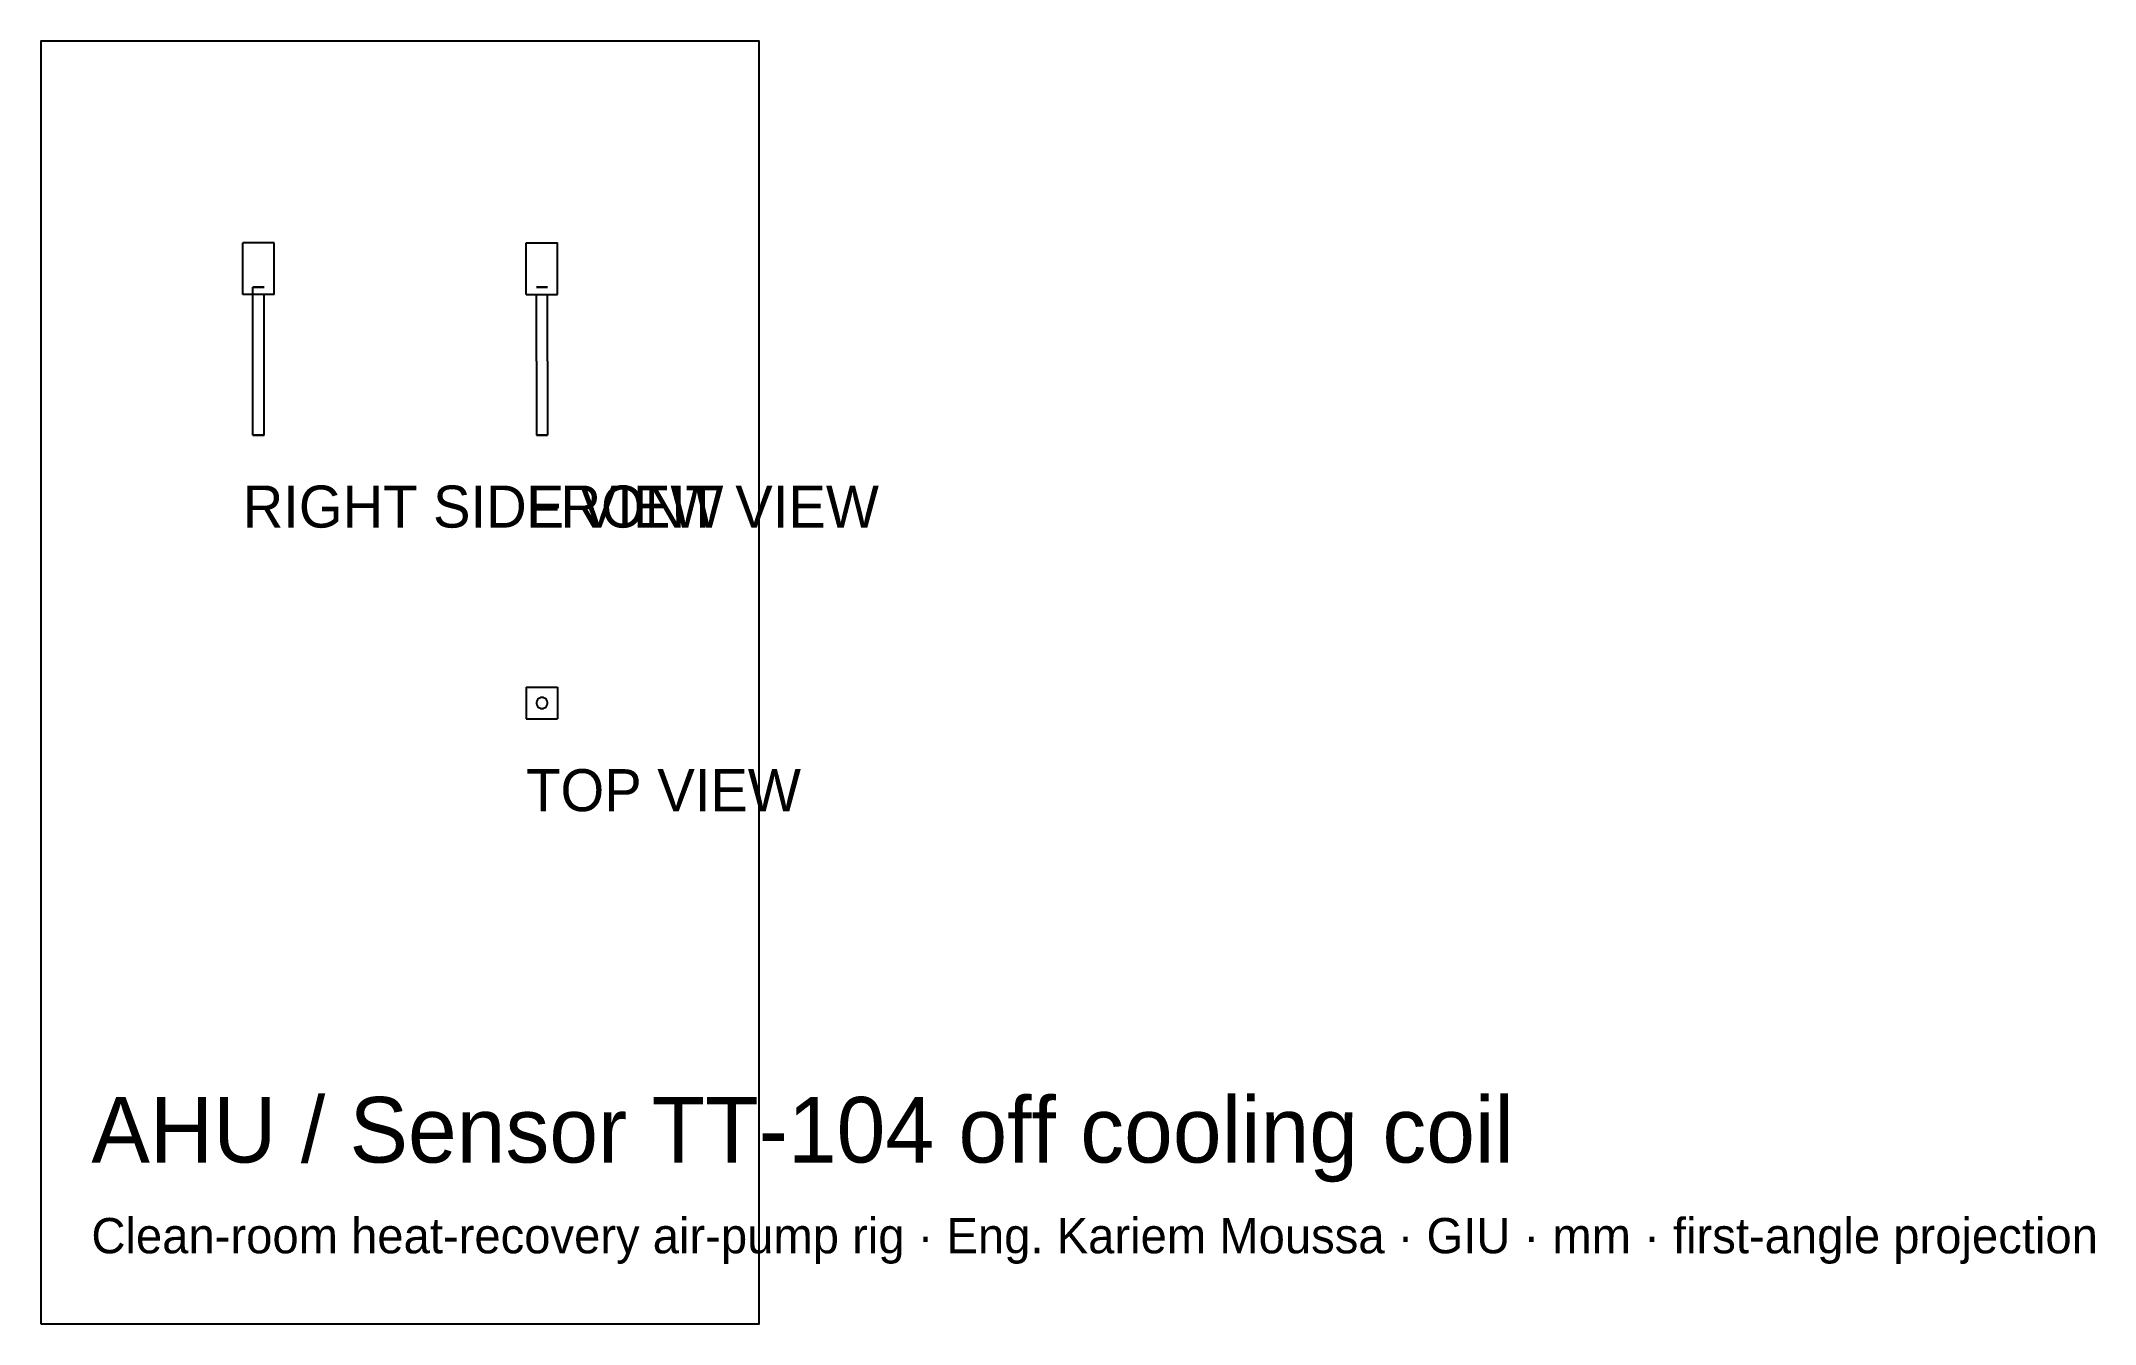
# Model space of a CAD drawing. Header units: millimetres. Extents: x -200 to -78, y -9 to 67.
import ezdxf

# ---------------------------------------------------------------- set-up
doc = ezdxf.new("R2010")
doc.units = ezdxf.units.MM
for name, color, linetype in [('BORDER', 7, 'Continuous'), ('HIDDEN', 8, 'Continuous'), ('TEXT', 5, 'Continuous'), ('VISIBLE', 7, 'Continuous')]:
    doc.layers.add(name, color=color, linetype=linetype)

msp = doc.modelspace()

# ---------------------------------------------------------------- linework, layer by layer
at = {"layer": 'BORDER'}
msp.add_lwpolyline([(-200.36, -9.34), (-157.62, -9.34), (-157.62, 66.97), (-200.36, 66.97)], close=True, dxfattribs=at)
at = {"layer": 'HIDDEN'}
for points in [[(-186.49, 54.97), (-188.36, 54.97)], [(-188.36, 51.89), (-188.36, 54.97)], [(-186.49, 51.89), (-186.49, 54.97)], [(-171.49, 54.97), (-169.62, 54.97)], [(-171.49, 51.89), (-171.49, 54.97)], [(-169.62, 51.89), (-169.62, 54.97)], [(-186.49, 51.89), (-188.36, 51.89)], [(-187.75, 51.89), (-187.75, 52.33)], [(-187.74, 52.33), (-187.75, 52.33)], [(-187.75, 52.33), (-187.74, 52.33)], [(-187.71, 52.33), (-187.74, 52.33)], [(-187.74, 52.33), (-187.71, 52.33)], [(-187.67, 52.33), (-187.71, 52.33)], [(-187.71, 52.33), (-187.67, 52.33)], [(-187.61, 52.33), (-187.67, 52.33)], [(-187.67, 52.33), (-187.61, 52.33)], [(-187.54, 52.33), (-187.61, 52.33)], [(-187.61, 52.33), (-187.54, 52.33)], [(-187.46, 52.33), (-187.54, 52.33)], [(-187.54, 52.33), (-187.46, 52.33)], [(-187.38, 52.33), (-187.46, 52.33)], [(-187.46, 52.33), (-187.38, 52.33)], [(-187.3, 52.33), (-187.38, 52.33)], [(-187.38, 52.33), (-187.3, 52.33)], [(-187.23, 52.33), (-187.3, 52.33)], [(-187.3, 52.33), (-187.23, 52.33)], [(-187.17, 52.33), (-187.23, 52.33)], [(-187.23, 52.33), (-187.17, 52.33)], [(-187.13, 52.33), (-187.17, 52.33)], [(-187.17, 52.33), (-187.13, 52.33)], [(-187.1, 52.33), (-187.13, 52.33)], [(-187.13, 52.33), (-187.1, 52.33)], [(-187.09, 52.33), (-187.1, 52.33)], [(-187.1, 52.33), (-187.09, 52.33)], [(-171.49, 51.89), (-169.62, 51.89)], [(-170.88, 52.33), (-170.86, 52.33)], [(-170.88, 52.33), (-170.88, 52.33)], [(-170.88, 52.33), (-170.88, 52.33)], [(-170.86, 52.33), (-170.88, 52.33)], [(-170.86, 52.33), (-170.82, 52.33)], [(-170.82, 52.33), (-170.86, 52.33)], [(-170.82, 52.33), (-170.77, 52.33)], [(-170.77, 52.33), (-170.82, 52.33)], [(-170.77, 52.33), (-170.7, 52.33)], [(-170.7, 52.33), (-170.77, 52.33)], [(-170.7, 52.33), (-170.63, 52.33)], [(-170.63, 52.33), (-170.7, 52.33)], [(-170.63, 52.33), (-170.55, 52.33)], [(-170.55, 52.33), (-170.63, 52.33)], [(-170.47, 52.33), (-170.55, 52.33)], [(-170.55, 52.33), (-170.47, 52.33)], [(-170.4, 52.33), (-170.47, 52.33)], [(-170.47, 52.33), (-170.4, 52.33)], [(-170.33, 52.33), (-170.4, 52.33)], [(-170.4, 52.33), (-170.33, 52.33)], [(-170.28, 52.33), (-170.33, 52.33)], [(-170.33, 52.33), (-170.28, 52.33)], [(-170.24, 52.33), (-170.28, 52.33)], [(-170.28, 52.33), (-170.24, 52.33)], [(-170.22, 52.33), (-170.24, 52.33)], [(-170.24, 52.33), (-170.22, 52.33)], [(-170.22, 52.33), (-170.22, 52.33)], [(-170.22, 52.33), (-170.22, 52.33)], [(-187.74, 43.53), (-187.75, 43.53)], [(-187.71, 43.53), (-187.74, 43.53)], [(-187.67, 43.53), (-187.71, 43.53)], [(-187.61, 43.53), (-187.67, 43.53)], [(-187.54, 43.53), (-187.61, 43.53)], [(-187.46, 43.53), (-187.54, 43.53)], [(-187.38, 43.53), (-187.46, 43.53)], [(-187.3, 43.53), (-187.38, 43.53)], [(-187.23, 43.53), (-187.3, 43.53)], [(-187.17, 43.53), (-187.23, 43.53)], [(-187.13, 43.53), (-187.17, 43.53)], [(-187.1, 43.53), (-187.13, 43.53)], [(-187.09, 43.53), (-187.1, 43.53)], [(-170.88, 43.53), (-170.88, 43.53)], [(-170.86, 43.53), (-170.88, 43.53)], [(-170.82, 43.53), (-170.86, 43.53)], [(-170.77, 43.53), (-170.82, 43.53)], [(-170.7, 43.53), (-170.77, 43.53)], [(-170.63, 43.53), (-170.7, 43.53)], [(-170.55, 43.53), (-170.63, 43.53)], [(-170.47, 43.53), (-170.55, 43.53)], [(-170.4, 43.53), (-170.47, 43.53)], [(-170.33, 43.53), (-170.4, 43.53)], [(-170.28, 43.53), (-170.33, 43.53)], [(-170.24, 43.53), (-170.28, 43.53)], [(-170.22, 43.53), (-170.24, 43.53)], [(-170.22, 43.53), (-170.22, 43.53)], [(-171.49, 28.53), (-169.62, 28.53)], [(-171.49, 28.53), (-171.49, 26.66)], [(-169.62, 28.53), (-169.62, 26.66)], [(-170.86, 27.71), (-170.88, 27.63)], [(-170.86, 27.71), (-170.88, 27.63)], [(-170.88, 27.63), (-170.88, 27.56)], [(-170.88, 27.63), (-170.88, 27.56)], [(-170.88, 27.56), (-170.86, 27.48)], [(-170.88, 27.56), (-170.86, 27.48)], [(-170.82, 27.78), (-170.86, 27.71)], [(-170.82, 27.78), (-170.86, 27.71)], [(-170.86, 27.48), (-170.82, 27.41)], [(-170.86, 27.48), (-170.82, 27.41)], [(-170.77, 27.84), (-170.82, 27.78)], [(-170.77, 27.84), (-170.82, 27.78)], [(-170.82, 27.41), (-170.77, 27.35)], [(-170.82, 27.41), (-170.77, 27.35)], [(-170.7, 27.89), (-170.77, 27.84)], [(-170.7, 27.89), (-170.77, 27.84)], [(-170.77, 27.35), (-170.7, 27.3)], [(-170.77, 27.35), (-170.7, 27.3)], [(-170.63, 27.92), (-170.7, 27.89)], [(-170.63, 27.92), (-170.7, 27.89)], [(-170.7, 27.3), (-170.63, 27.27)], [(-170.7, 27.3), (-170.63, 27.27)], [(-170.55, 27.92), (-170.63, 27.92)], [(-170.55, 27.92), (-170.63, 27.92)], [(-170.63, 27.27), (-170.55, 27.27)], [(-170.63, 27.27), (-170.55, 27.27)], [(-170.47, 27.92), (-170.55, 27.92)], [(-170.47, 27.92), (-170.55, 27.92)], [(-170.55, 27.27), (-170.47, 27.27)], [(-170.55, 27.27), (-170.47, 27.27)], [(-170.4, 27.89), (-170.47, 27.92)], [(-170.4, 27.89), (-170.47, 27.92)], [(-170.47, 27.27), (-170.4, 27.3)], [(-170.47, 27.27), (-170.4, 27.3)], [(-170.33, 27.84), (-170.4, 27.89)], [(-170.33, 27.84), (-170.4, 27.89)], [(-170.4, 27.3), (-170.33, 27.35)], [(-170.4, 27.3), (-170.33, 27.35)], [(-170.28, 27.78), (-170.33, 27.84)], [(-170.28, 27.78), (-170.33, 27.84)], [(-170.33, 27.35), (-170.28, 27.41)], [(-170.33, 27.35), (-170.28, 27.41)], [(-170.24, 27.71), (-170.28, 27.78)], [(-170.24, 27.71), (-170.28, 27.78)], [(-170.28, 27.41), (-170.24, 27.48)], [(-170.28, 27.41), (-170.24, 27.48)], [(-170.22, 27.63), (-170.24, 27.71)], [(-170.22, 27.63), (-170.24, 27.71)], [(-170.24, 27.48), (-170.22, 27.56)], [(-170.24, 27.48), (-170.22, 27.56)], [(-170.22, 27.56), (-170.22, 27.63)], [(-170.22, 27.56), (-170.22, 27.63)], [(-171.49, 26.66), (-169.62, 26.66)]]:
    msp.add_lwpolyline(points, dxfattribs=at)
at = {"layer": 'VISIBLE'}
for points in [[(-186.49, 54.97), (-188.36, 54.97)], [(-188.36, 51.89), (-188.36, 54.97)], [(-186.49, 51.89), (-186.49, 54.97)], [(-171.49, 54.97), (-169.62, 54.97)], [(-171.49, 51.89), (-171.49, 54.97)], [(-169.62, 51.89), (-169.62, 54.97)], [(-186.49, 51.89), (-188.36, 51.89)], [(-187.75, 43.53), (-187.75, 51.89)], [(-187.09, 43.53), (-187.09, 51.89)], [(-171.49, 51.89), (-169.62, 51.89)], [(-170.88, 47.93), (-170.88, 51.89)], [(-170.22, 47.93), (-170.22, 51.89)], [(-170.88, 47.93), (-170.88, 43.53)], [(-170.22, 47.93), (-170.22, 43.53)], [(-187.75, 43.53), (-187.74, 43.53)], [(-187.74, 43.53), (-187.71, 43.53)], [(-187.71, 43.53), (-187.67, 43.53)], [(-187.67, 43.53), (-187.61, 43.53)], [(-187.61, 43.53), (-187.54, 43.53)], [(-187.54, 43.53), (-187.46, 43.53)], [(-187.46, 43.53), (-187.38, 43.53)], [(-187.38, 43.53), (-187.3, 43.53)], [(-187.3, 43.53), (-187.23, 43.53)], [(-187.23, 43.53), (-187.17, 43.53)], [(-187.17, 43.53), (-187.13, 43.53)], [(-187.13, 43.53), (-187.1, 43.53)], [(-187.1, 43.53), (-187.09, 43.53)], [(-170.88, 43.53), (-170.86, 43.53)], [(-170.88, 43.53), (-170.88, 43.53)], [(-170.86, 43.53), (-170.82, 43.53)], [(-170.82, 43.53), (-170.77, 43.53)], [(-170.77, 43.53), (-170.7, 43.53)], [(-170.7, 43.53), (-170.63, 43.53)], [(-170.63, 43.53), (-170.55, 43.53)], [(-170.55, 43.53), (-170.47, 43.53)], [(-170.47, 43.53), (-170.4, 43.53)], [(-170.4, 43.53), (-170.33, 43.53)], [(-170.33, 43.53), (-170.28, 43.53)], [(-170.28, 43.53), (-170.24, 43.53)], [(-170.24, 43.53), (-170.22, 43.53)], [(-170.22, 43.53), (-170.22, 43.53)], [(-171.49, 28.53), (-169.62, 28.53)], [(-171.49, 28.53), (-171.49, 26.66)], [(-169.62, 28.53), (-169.62, 26.66)], [(-171.49, 26.66), (-169.62, 26.66)]]:
    msp.add_lwpolyline(points, dxfattribs=at)

# ---------------------------------------------------------------- texts
at = {"layer": 'TEXT'}
for s, height, p in [('RIGHT SIDE VIEW', 2.5, (-188.36, 38.03)), ('FRONT VIEW', 2.5, (-171.49, 38.03)), ('TOP VIEW', 2.5, (-171.49, 21.16)), ('AHU / Sensor TT-104 off cooling coil', 3.9, (-197.36, 0.26)), ('Clean-room heat-recovery air-pump rig · Eng. Kariem Moussa · GIU · mm · first-angle projection', 2.1, (-197.36, -5.14))]:
    msp.add_text(s, height=height, dxfattribs=at).set_placement(p)

doc.saveas('drawing.dxf')
